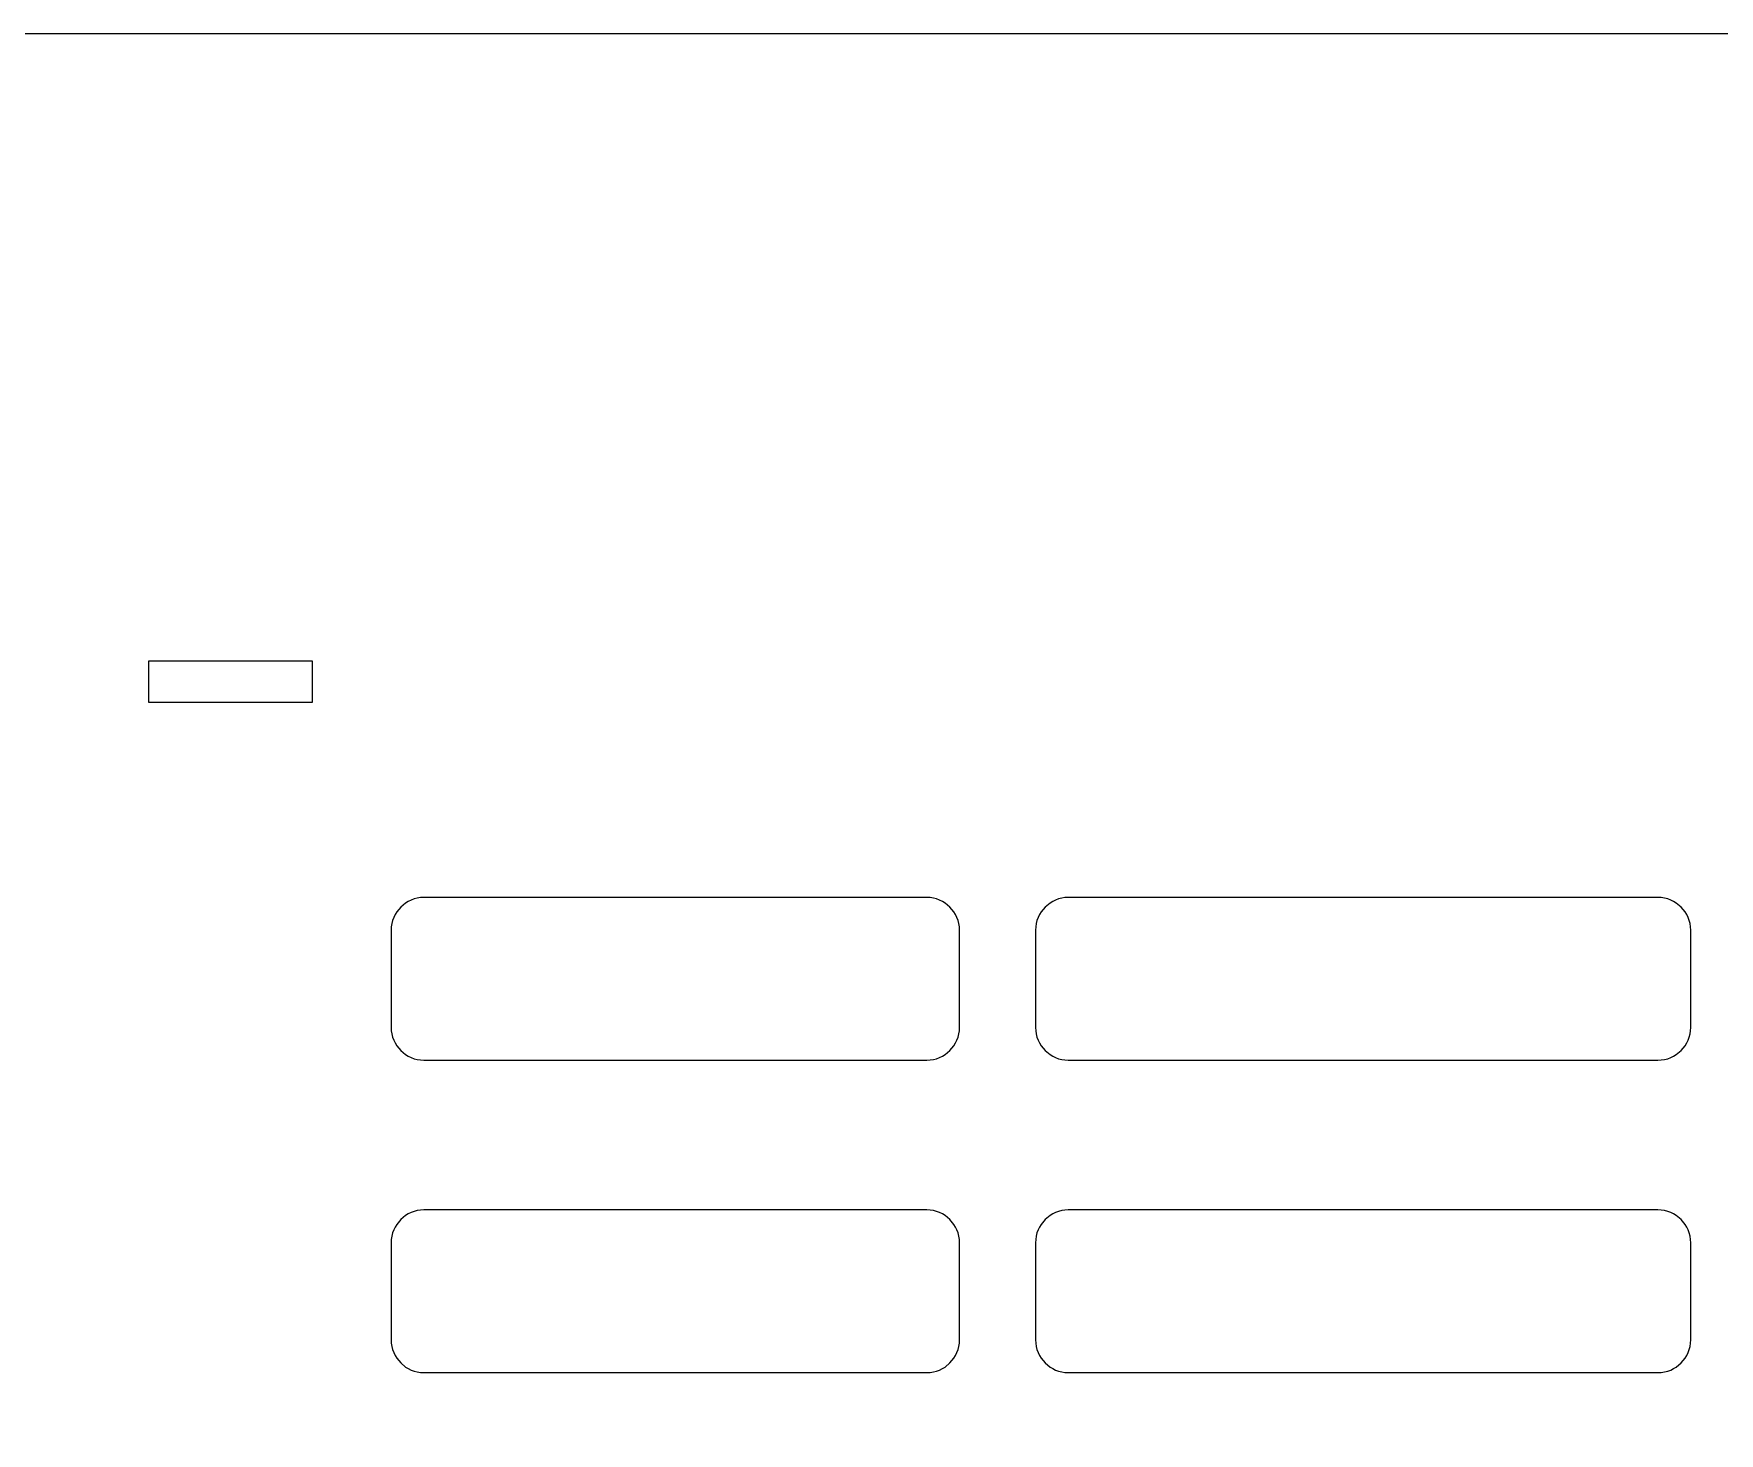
# Model space of a CAD drawing. Header units: millimetres. Extents: x -580 to 580, y -723 to 723.
# Drawn here: x 124.3 to 238, y -387.6 to -293.2 of the extents above; entities that cross this region are included whole.
import ezdxf

# ---------------------------------------------------------------- set-up
doc = ezdxf.new("R2010")
doc.units = ezdxf.units.MM
doc.header["$MEASUREMENT"] = 0
doc.layers.add('Camada 1', color=7, linetype='Continuous')

msp = doc.modelspace()

# ---------------------------------------------------------------- linework, layer by layer
at = {"layer": 'Camada 1', "color": 250, "lineweight": 9}
msp.add_open_spline([(460.6941, -481.9719), (460.6941, -481.9719), (278.4324, -481.9719), (278.4324, -481.9719), (278.4324, -481.9719), (278.4324, -481.9719), (278.4324, -459.8335), (278.4324, -459.8335), (278.4324, -459.8335), (278.4324, -459.8335), (275.6671, -459.8335), (275.6671, -459.8335), (275.6671, -459.8335), (275.6671, -459.8335), (275.6671, -481.9719), (275.6671, -481.9719), (275.6671, -481.9719), (275.6671, -481.9719), (93.405, -481.9719), (93.405, -481.9719), (93.405, -481.9719), (93.405, -481.9719), (92.9798, -481.961), (92.9798, -481.961), (92.9798, -481.961), (92.9798, -481.961), (92.5599, -481.9288), (92.5599, -481.9288), (92.5599, -481.9288), (92.5599, -481.9288), (92.146, -481.8758), (92.146, -481.8758), (92.146, -481.8758), (92.146, -481.8758), (91.7385, -481.8025), (91.7385, -481.8025), (91.7385, -481.8025), (91.7385, -481.8025), (90.945, -481.5971), (90.945, -481.5971), (90.945, -481.5971), (90.945, -481.5971), (90.1838, -481.3172), (90.1838, -481.3172), (90.1838, -481.3172), (90.1838, -481.3172), (89.459, -480.9667), (89.459, -480.9667), (89.459, -480.9667), (89.459, -480.9667), (88.775, -480.55), (88.775, -480.55), (88.775, -480.55), (88.775, -480.55), (88.1358, -480.0713), (88.1358, -480.0713), (88.1358, -480.0713), (88.1358, -480.0713), (87.546, -479.5348), (87.546, -479.5348), (87.546, -479.5348), (87.546, -479.5348), (87.0095, -478.945), (87.0095, -478.945), (87.0095, -478.945), (87.0095, -478.945), (86.5308, -478.3058), (86.5308, -478.3058), (86.5308, -478.3058), (86.5308, -478.3058), (86.1141, -477.6218), (86.1141, -477.6218), (86.1141, -477.6218), (86.1141, -477.6218), (85.7636, -476.897), (85.7636, -476.897), (85.7636, -476.897), (85.7636, -476.897), (85.4836, -476.1358), (85.4836, -476.1358), (85.4836, -476.1358), (85.4836, -476.1358), (85.2783, -475.3423), (85.2783, -475.3423), (85.2783, -475.3423), (85.2783, -475.3423), (85.205, -474.9347), (85.205, -474.9347), (85.205, -474.9347), (85.205, -474.9347), (85.152, -474.5209), (85.152, -474.5209), (85.152, -474.5209), (85.152, -474.5209), (85.1198, -474.101), (85.1198, -474.101), (85.1198, -474.101), (85.1198, -474.101), (85.109, -473.6758), (85.109, -473.6758), (85.109, -473.6758), (85.109, -473.6758), (85.109, -455.8586), (85.109, -455.8586), (85.109, -455.8586), (85.109, -455.8586), (74.1394, -455.8586), (74.1394, -455.8586), (74.1394, -455.8586), (74.1394, -455.8586), (74.1394, -433.7358), (74.1394, -433.7358), (74.1394, -433.7358), (74.1394, -433.7358), (85.109, -433.7358), (85.109, -433.7358), (85.109, -433.7358), (85.109, -433.7358), (85.109, -355.4376), (85.109, -355.4376), (85.109, -355.4376), (85.109, -355.4376), (74.1394, -355.4376), (74.1394, -355.4376), (74.1394, -355.4376), (74.1394, -355.4376), (74.1394, -333.3148), (74.1394, -333.3148), (74.1394, -333.3148), (74.1394, -333.3148), (85.109, -333.3148), (85.109, -333.3148), (85.109, -333.3148), (85.109, -333.3148), (85.109, -301.4978), (85.109, -301.4978), (85.109, -301.4978), (85.109, -301.4978), (85.1198, -301.0725), (85.1198, -301.0725), (85.1198, -301.0725), (85.1198, -301.0725), (85.152, -300.6527), (85.152, -300.6527), (85.152, -300.6527), (85.152, -300.6527), (85.205, -300.2387), (85.205, -300.2387), (85.205, -300.2387), (85.205, -300.2387), (85.2783, -299.8313), (85.2783, -299.8313), (85.2783, -299.8313), (85.2783, -299.8313), (85.4836, -299.0378), (85.4836, -299.0378), (85.4836, -299.0378), (85.4836, -299.0378), (85.7636, -298.2765), (85.7636, -298.2765), (85.7636, -298.2765), (85.7636, -298.2765), (86.1141, -297.5518), (86.1141, -297.5518), (86.1141, -297.5518), (86.1141, -297.5518), (86.5308, -296.8677), (86.5308, -296.8677), (86.5308, -296.8677), (86.5308, -296.8677), (87.0095, -296.2286), (87.0095, -296.2286), (87.0095, -296.2286), (87.0095, -296.2286), (87.546, -295.6386), (87.546, -295.6386), (87.546, -295.6386), (87.546, -295.6386), (88.1358, -295.1023), (88.1358, -295.1023), (88.1358, -295.1023), (88.1358, -295.1023), (88.775, -294.6236), (88.775, -294.6236), (88.775, -294.6236), (88.775, -294.6236), (89.459, -294.2068), (89.459, -294.2068), (89.459, -294.2068), (89.459, -294.2068), (90.1838, -293.8563), (90.1838, -293.8563), (90.1838, -293.8563), (90.1838, -293.8563), (90.945, -293.5763), (90.945, -293.5763), (90.945, -293.5763), (90.945, -293.5763), (91.7385, -293.3711), (91.7385, -293.3711), (91.7385, -293.3711), (91.7385, -293.3711), (92.146, -293.2978), (92.146, -293.2978), (92.146, -293.2978), (92.146, -293.2978), (92.5599, -293.2448), (92.5599, -293.2448), (92.5599, -293.2448), (92.5599, -293.2448), (92.9798, -293.2125), (92.9798, -293.2125), (92.9798, -293.2125), (92.9798, -293.2125), (93.405, -293.2017), (93.405, -293.2017), (93.405, -293.2017), (93.405, -293.2017), (460.6941, -293.2017), (460.6941, -293.2017), (460.6941, -293.2017), (460.6941, -293.2017), (461.1194, -293.2125), (461.1194, -293.2125), (461.1194, -293.2125), (461.1194, -293.2125), (461.5392, -293.2448), (461.5392, -293.2448), (461.5392, -293.2448), (461.5392, -293.2448), (461.9531, -293.2978), (461.9531, -293.2978), (461.9531, -293.2978), (461.9531, -293.2978), (462.3606, -293.3711), (462.3606, -293.3711), (462.3606, -293.3711), (462.3606, -293.3711), (463.154, -293.5763), (463.154, -293.5763), (463.154, -293.5763), (463.154, -293.5763), (463.9153, -293.8563), (463.9153, -293.8563), (463.9153, -293.8563), (463.9153, -293.8563), (464.6401, -294.2068), (464.6401, -294.2068), (464.6401, -294.2068), (464.6401, -294.2068), (465.3242, -294.6236), (465.3242, -294.6236), (465.3242, -294.6236), (465.3242, -294.6236), (465.9633, -295.1023), (465.9633, -295.1023), (465.9633, -295.1023), (465.9633, -295.1023), (466.5532, -295.6386), (466.5532, -295.6386), (466.5532, -295.6386), (466.5532, -295.6386), (467.0896, -296.2286), (467.0896, -296.2286), (467.0896, -296.2286), (467.0896, -296.2286), (467.5684, -296.8677), (467.5684, -296.8677), (467.5684, -296.8677), (467.5684, -296.8677), (467.985, -297.5518), (467.985, -297.5518), (467.985, -297.5518), (467.985, -297.5518), (468.3356, -298.2765), (468.3356, -298.2765), (468.3356, -298.2765), (468.3356, -298.2765), (468.6155, -299.0378), (468.6155, -299.0378), (468.6155, -299.0378), (468.6155, -299.0378), (468.8208, -299.8313), (468.8208, -299.8313), (468.8208, -299.8313), (468.8208, -299.8313), (468.8941, -300.2387), (468.8941, -300.2387), (468.8941, -300.2387), (468.8941, -300.2387), (468.9471, -300.6527), (468.9471, -300.6527), (468.9471, -300.6527), (468.9471, -300.6527), (468.9793, -301.0725), (468.9793, -301.0725), (468.9793, -301.0725), (468.9793, -301.0725), (468.9901, -301.4978), (468.9901, -301.4978), (468.9901, -301.4978), (468.9901, -301.4978), (468.9901, -333.3148), (468.9901, -333.3148), (468.9901, -333.3148), (468.9901, -333.3148), (482.8169, -333.3148), (482.8169, -333.3148), (482.8169, -333.3148), (482.8169, -333.3148), (482.8169, -355.4376), (482.8169, -355.4376), (482.8169, -355.4376), (482.8169, -355.4376), (475.0794, -355.4376), (475.0794, -355.4376), (475.0794, -355.4376), (475.0794, -355.4376), (475.0794, -344.3751), (475.0794, -344.3751), (475.0794, -344.3751), (475.0794, -344.3751), (472.3141, -344.3751), (472.3141, -344.3751), (472.3141, -344.3751), (472.3141, -344.3751), (472.3141, -355.4376), (472.3141, -355.4376), (472.3141, -355.4376), (472.3141, -355.4376), (468.9901, -355.4376), (468.9901, -355.4376), (468.9901, -355.4376), (468.9901, -355.4376), (468.9901, -433.7358), (468.9901, -433.7358), (468.9901, -433.7358), (468.9901, -433.7358), (482.8169, -433.7358), (482.8169, -433.7358), (482.8169, -433.7358), (482.8169, -433.7358), (482.8169, -455.8586), (482.8169, -455.8586), (482.8169, -455.8586), (482.8169, -455.8586), (475.0794, -455.8586), (475.0794, -455.8586), (475.0794, -455.8586), (475.0794, -455.8586), (475.0794, -444.7956), (475.0794, -444.7956), (475.0794, -444.7956), (475.0794, -444.7956), (472.3141, -444.7956), (472.3141, -444.7956), (472.3141, -444.7956), (472.3141, -444.7956), (472.3141, -455.8586), (472.3141, -455.8586), (472.3141, -455.8586), (472.3141, -455.8586), (468.9901, -455.8586), (468.9901, -455.8586), (468.9901, -455.8586), (468.9901, -455.8586), (468.9901, -473.6758), (468.9901, -473.6758), (468.9901, -473.6758), (468.9901, -473.6758), (468.9793, -474.101), (468.9793, -474.101), (468.9793, -474.101), (468.9793, -474.101), (468.9471, -474.5209), (468.9471, -474.5209), (468.9471, -474.5209), (468.9471, -474.5209), (468.8941, -474.9347), (468.8941, -474.9347), (468.8941, -474.9347), (468.8941, -474.9347), (468.8208, -475.3423), (468.8208, -475.3423), (468.8208, -475.3423), (468.8208, -475.3423), (468.6155, -476.1358), (468.6155, -476.1358), (468.6155, -476.1358), (468.6155, -476.1358), (468.3356, -476.897), (468.3356, -476.897), (468.3356, -476.897), (468.3356, -476.897), (467.985, -477.6218), (467.985, -477.6218), (467.985, -477.6218), (467.985, -477.6218), (467.5684, -478.3058), (467.5684, -478.3058), (467.5684, -478.3058), (467.5684, -478.3058), (467.0896, -478.945), (467.0896, -478.945), (467.0896, -478.945), (467.0896, -478.945), (466.5532, -479.5348), (466.5532, -479.5348), (466.5532, -479.5348), (466.5532, -479.5348), (465.9633, -480.0713), (465.9633, -480.0713), (465.9633, -480.0713), (465.9633, -480.0713), (465.3242, -480.55), (465.3242, -480.55), (465.3242, -480.55), (465.3242, -480.55), (464.6401, -480.9667), (464.6401, -480.9667), (464.6401, -480.9667), (464.6401, -480.9667), (463.9153, -481.3172), (463.9153, -481.3172), (463.9153, -481.3172), (463.9153, -481.3172), (463.154, -481.5971), (463.154, -481.5971), (463.154, -481.5971), (463.154, -481.5971), (462.3606, -481.8025), (462.3606, -481.8025), (462.3606, -481.8025), (462.3606, -481.8025), (461.9531, -481.8758), (461.9531, -481.8758), (461.9531, -481.8758), (461.9531, -481.8758), (461.5392, -481.9288), (461.5392, -481.9288), (461.5392, -481.9288), (461.5392, -481.9288), (461.1194, -481.961), (461.1194, -481.961), (461.1194, -481.961), (461.1194, -481.961), (460.6941, -481.9719), (460.6941, -481.9719), (460.6941, -481.9719), (460.6941, -481.9719), (460.6941, -481.9719), (460.6941, -481.9719)], degree=3, knots=[0, 0, 0, 0, 0.00877193, 0.00877193, 0.00877193, 0.00877193, 0.01754386, 0.01754386, 0.01754386, 0.01754386, 0.02631579, 0.02631579, 0.02631579, 0.02631579, 0.03508772, 0.03508772, 0.03508772, 0.03508772, 0.04385965, 0.04385965, 0.04385965, 0.04385965, 0.05263158, 0.05263158, 0.05263158, 0.05263158, 0.06140351, 0.06140351, 0.06140351, 0.06140351, 0.07017544, 0.07017544, 0.07017544, 0.07017544, 0.07894737, 0.07894737, 0.07894737, 0.07894737, 0.0877193, 0.0877193, 0.0877193, 0.0877193, 0.09649123, 0.09649123, 0.09649123, 0.09649123, 0.10526316, 0.10526316, 0.10526316, 0.10526316, 0.11403509, 0.11403509, 0.11403509, 0.11403509, 0.12280702, 0.12280702, 0.12280702, 0.12280702, 0.13157895, 0.13157895, 0.13157895, 0.13157895, 0.14035088, 0.14035088, 0.14035088, 0.14035088, 0.14912281, 0.14912281, 0.14912281, 0.14912281, 0.15789474, 0.15789474, 0.15789474, 0.15789474, 0.16666667, 0.16666667, 0.16666667, 0.16666667, 0.1754386, 0.1754386, 0.1754386, 0.1754386, 0.18421053, 0.18421053, 0.18421053, 0.18421053, 0.19298246, 0.19298246, 0.19298246, 0.19298246, 0.20175439, 0.20175439, 0.20175439, 0.20175439, 0.21052632, 0.21052632, 0.21052632, 0.21052632, 0.21929825, 0.21929825, 0.21929825, 0.21929825, 0.22807018, 0.22807018, 0.22807018, 0.22807018, 0.23684211, 0.23684211, 0.23684211, 0.23684211, 0.24561404, 0.24561404, 0.24561404, 0.24561404, 0.25438596, 0.25438596, 0.25438596, 0.25438596, 0.26315789, 0.26315789, 0.26315789, 0.26315789, 0.27192982, 0.27192982, 0.27192982, 0.27192982, 0.28070175, 0.28070175, 0.28070175, 0.28070175, 0.28947368, 0.28947368, 0.28947368, 0.28947368, 0.29824561, 0.29824561, 0.29824561, 0.29824561, 0.30701754, 0.30701754, 0.30701754, 0.30701754, 0.31578947, 0.31578947, 0.31578947, 0.31578947, 0.3245614, 0.3245614, 0.3245614, 0.3245614, 0.33333333, 0.33333333, 0.33333333, 0.33333333, 0.34210526, 0.34210526, 0.34210526, 0.34210526, 0.35087719, 0.35087719, 0.35087719, 0.35087719, 0.35964912, 0.35964912, 0.35964912, 0.35964912, 0.36842105, 0.36842105, 0.36842105, 0.36842105, 0.37719298, 0.37719298, 0.37719298, 0.37719298, 0.38596491, 0.38596491, 0.38596491, 0.38596491, 0.39473684, 0.39473684, 0.39473684, 0.39473684, 0.40350877, 0.40350877, 0.40350877, 0.40350877, 0.4122807, 0.4122807, 0.4122807, 0.4122807, 0.42105263, 0.42105263, 0.42105263, 0.42105263, 0.42982456, 0.42982456, 0.42982456, 0.42982456, 0.43859649, 0.43859649, 0.43859649, 0.43859649, 0.44736842, 0.44736842, 0.44736842, 0.44736842, 0.45614035, 0.45614035, 0.45614035, 0.45614035, 0.46491228, 0.46491228, 0.46491228, 0.46491228, 0.47368421, 0.47368421, 0.47368421, 0.47368421, 0.48245614, 0.48245614, 0.48245614, 0.48245614, 0.49122807, 0.49122807, 0.49122807, 0.49122807, 0.5, 0.5, 0.5, 0.5, 0.50877193, 0.50877193, 0.50877193, 0.50877193, 0.51754386, 0.51754386, 0.51754386, 0.51754386, 0.52631579, 0.52631579, 0.52631579, 0.52631579, 0.53508772, 0.53508772, 0.53508772, 0.53508772, 0.54385965, 0.54385965, 0.54385965, 0.54385965, 0.55263158, 0.55263158, 0.55263158, 0.55263158, 0.56140351, 0.56140351, 0.56140351, 0.56140351, 0.57017544, 0.57017544, 0.57017544, 0.57017544, 0.57894737, 0.57894737, 0.57894737, 0.57894737, 0.5877193, 0.5877193, 0.5877193, 0.5877193, 0.59649123, 0.59649123, 0.59649123, 0.59649123, 0.60526316, 0.60526316, 0.60526316, 0.60526316, 0.61403509, 0.61403509, 0.61403509, 0.61403509, 0.62280702, 0.62280702, 0.62280702, 0.62280702, 0.63157895, 0.63157895, 0.63157895, 0.63157895, 0.64035088, 0.64035088, 0.64035088, 0.64035088, 0.64912281, 0.64912281, 0.64912281, 0.64912281, 0.65789474, 0.65789474, 0.65789474, 0.65789474, 0.66666667, 0.66666667, 0.66666667, 0.66666667, 0.6754386, 0.6754386, 0.6754386, 0.6754386, 0.68421053, 0.68421053, 0.68421053, 0.68421053, 0.69298246, 0.69298246, 0.69298246, 0.69298246, 0.70175439, 0.70175439, 0.70175439, 0.70175439, 0.71052632, 0.71052632, 0.71052632, 0.71052632, 0.71929825, 0.71929825, 0.71929825, 0.71929825, 0.72807018, 0.72807018, 0.72807018, 0.72807018, 0.73684211, 0.73684211, 0.73684211, 0.73684211, 0.74561404, 0.74561404, 0.74561404, 0.74561404, 0.75438596, 0.75438596, 0.75438596, 0.75438596, 0.76315789, 0.76315789, 0.76315789, 0.76315789, 0.77192982, 0.77192982, 0.77192982, 0.77192982, 0.78070175, 0.78070175, 0.78070175, 0.78070175, 0.78947368, 0.78947368, 0.78947368, 0.78947368, 0.79824561, 0.79824561, 0.79824561, 0.79824561, 0.80701754, 0.80701754, 0.80701754, 0.80701754, 0.81578947, 0.81578947, 0.81578947, 0.81578947, 0.8245614, 0.8245614, 0.8245614, 0.8245614, 0.83333333, 0.83333333, 0.83333333, 0.83333333, 0.84210526, 0.84210526, 0.84210526, 0.84210526, 0.85087719, 0.85087719, 0.85087719, 0.85087719, 0.85964912, 0.85964912, 0.85964912, 0.85964912, 0.86842105, 0.86842105, 0.86842105, 0.86842105, 0.87719298, 0.87719298, 0.87719298, 0.87719298, 0.88596491, 0.88596491, 0.88596491, 0.88596491, 0.89473684, 0.89473684, 0.89473684, 0.89473684, 0.90350877, 0.90350877, 0.90350877, 0.90350877, 0.9122807, 0.9122807, 0.9122807, 0.9122807, 0.92105263, 0.92105263, 0.92105263, 0.92105263, 0.92982456, 0.92982456, 0.92982456, 0.92982456, 0.93859649, 0.93859649, 0.93859649, 0.93859649, 0.94736842, 0.94736842, 0.94736842, 0.94736842, 0.95614035, 0.95614035, 0.95614035, 0.95614035, 0.96491228, 0.96491228, 0.96491228, 0.96491228, 0.97368421, 0.97368421, 0.97368421, 0.97368421, 0.98245614, 0.98245614, 0.98245614, 0.98245614, 1, 1, 1, 1], dxfattribs=at)
at = {"layer": 'Camada 1', "color": 240, "lineweight": 9}
for points, knots in [([(143.1404, -335.5122), (143.1404, -335.5122), (143.1404, -338.2775), (143.1404, -338.2775), (143.1404, -338.2775), (143.1404, -338.2775), (132.079, -338.2775), (132.079, -338.2775), (132.079, -338.2775), (132.079, -338.2775), (132.079, -335.5122), (132.079, -335.5122), (132.079, -335.5122), (132.079, -335.5122), (143.1404, -335.5122), (143.1404, -335.5122), (143.1404, -335.5122), (143.1404, -335.5122), (143.1404, -335.5122), (143.1404, -335.5122)], [0, 0, 0, 0, 0.16666667, 0.16666667, 0.16666667, 0.16666667, 0.33333333, 0.33333333, 0.33333333, 0.33333333, 0.5, 0.5, 0.5, 0.5, 0.66666667, 0.66666667, 0.66666667, 0.66666667, 1, 1, 1, 1]), ([(150.6566, -351.4489), (150.6566, -351.4489), (184.5715, -351.4489), (184.5715, -351.4489), (184.5715, -351.4489), (184.5715, -351.4489), (184.7969, -351.4603), (184.7969, -351.4603), (184.7969, -351.4603), (184.7969, -351.4603), (185.0159, -351.4941), (185.0159, -351.4941), (185.0159, -351.4941), (185.0159, -351.4941), (185.2275, -351.5487), (185.2275, -351.5487), (185.2275, -351.5487), (185.2275, -351.5487), (185.4305, -351.6235), (185.4305, -351.6235), (185.4305, -351.6235), (185.4305, -351.6235), (185.6238, -351.7169), (185.6238, -351.7169), (185.6238, -351.7169), (185.6238, -351.7169), (185.8062, -351.828), (185.8062, -351.828), (185.8062, -351.828), (185.8062, -351.828), (186.1339, -352.0987), (186.1339, -352.0987), (186.1339, -352.0987), (186.1339, -352.0987), (186.4046, -352.4264), (186.4046, -352.4264), (186.4046, -352.4264), (186.4046, -352.4264), (186.5158, -352.6089), (186.5158, -352.6089), (186.5158, -352.6089), (186.5158, -352.6089), (186.6093, -352.8022), (186.6093, -352.8022), (186.6093, -352.8022), (186.6093, -352.8022), (186.6839, -353.0051), (186.6839, -353.0051), (186.6839, -353.0051), (186.6839, -353.0051), (186.7386, -353.2168), (186.7386, -353.2168), (186.7386, -353.2168), (186.7386, -353.2168), (186.7723, -353.4358), (186.7723, -353.4358), (186.7723, -353.4358), (186.7723, -353.4358), (186.7838, -353.6612), (186.7838, -353.6612), (186.7838, -353.6612), (186.7838, -353.6612), (186.7838, -360.2117), (186.7838, -360.2117), (186.7838, -360.2117), (186.7838, -360.2117), (186.7723, -360.4371), (186.7723, -360.4371), (186.7723, -360.4371), (186.7723, -360.4371), (186.7386, -360.6561), (186.7386, -360.6561), (186.7386, -360.6561), (186.7386, -360.6561), (186.6839, -360.8677), (186.6839, -360.8677), (186.6839, -360.8677), (186.6839, -360.8677), (186.6093, -361.0707), (186.6093, -361.0707), (186.6093, -361.0707), (186.6093, -361.0707), (186.5158, -361.264), (186.5158, -361.264), (186.5158, -361.264), (186.5158, -361.264), (186.4046, -361.4464), (186.4046, -361.4464), (186.4046, -361.4464), (186.4046, -361.4464), (186.1339, -361.7742), (186.1339, -361.7742), (186.1339, -361.7742), (186.1339, -361.7742), (185.8062, -362.0449), (185.8062, -362.0449), (185.8062, -362.0449), (185.8062, -362.0449), (185.6238, -362.156), (185.6238, -362.156), (185.6238, -362.156), (185.6238, -362.156), (185.4305, -362.2494), (185.4305, -362.2494), (185.4305, -362.2494), (185.4305, -362.2494), (185.2275, -362.3241), (185.2275, -362.3241), (185.2275, -362.3241), (185.2275, -362.3241), (185.0159, -362.3788), (185.0159, -362.3788), (185.0159, -362.3788), (185.0159, -362.3788), (184.7969, -362.4125), (184.7969, -362.4125), (184.7969, -362.4125), (184.7969, -362.4125), (184.5715, -362.424), (184.5715, -362.424), (184.5715, -362.424), (184.5715, -362.424), (150.6566, -362.424), (150.6566, -362.424), (150.6566, -362.424), (150.6566, -362.424), (150.4313, -362.4125), (150.4313, -362.4125), (150.4313, -362.4125), (150.4313, -362.4125), (150.2123, -362.3788), (150.2123, -362.3788), (150.2123, -362.3788), (150.2123, -362.3788), (150.0007, -362.3241), (150.0007, -362.3241), (150.0007, -362.3241), (150.0007, -362.3241), (149.7977, -362.2494), (149.7977, -362.2494), (149.7977, -362.2494), (149.7977, -362.2494), (149.6044, -362.156), (149.6044, -362.156), (149.6044, -362.156), (149.6044, -362.156), (149.422, -362.0449), (149.422, -362.0449), (149.422, -362.0449), (149.422, -362.0449), (149.0942, -361.7742), (149.0942, -361.7742), (149.0942, -361.7742), (149.0942, -361.7742), (148.8236, -361.4464), (148.8236, -361.4464), (148.8236, -361.4464), (148.8236, -361.4464), (148.7124, -361.264), (148.7124, -361.264), (148.7124, -361.264), (148.7124, -361.264), (148.619, -361.0707), (148.619, -361.0707), (148.619, -361.0707), (148.619, -361.0707), (148.5443, -360.8677), (148.5443, -360.8677), (148.5443, -360.8677), (148.5443, -360.8677), (148.4895, -360.6561), (148.4895, -360.6561), (148.4895, -360.6561), (148.4895, -360.6561), (148.4559, -360.4371), (148.4559, -360.4371), (148.4559, -360.4371), (148.4559, -360.4371), (148.4444, -360.2117), (148.4444, -360.2117), (148.4444, -360.2117), (148.4444, -360.2117), (148.4444, -353.6612), (148.4444, -353.6612), (148.4444, -353.6612), (148.4444, -353.6612), (148.4559, -353.4358), (148.4559, -353.4358), (148.4559, -353.4358), (148.4559, -353.4358), (148.4895, -353.2168), (148.4895, -353.2168), (148.4895, -353.2168), (148.4895, -353.2168), (148.5443, -353.0051), (148.5443, -353.0051), (148.5443, -353.0051), (148.5443, -353.0051), (148.619, -352.8022), (148.619, -352.8022), (148.619, -352.8022), (148.619, -352.8022), (148.7124, -352.6089), (148.7124, -352.6089), (148.7124, -352.6089), (148.7124, -352.6089), (148.8236, -352.4264), (148.8236, -352.4264), (148.8236, -352.4264), (148.8236, -352.4264), (149.0942, -352.0987), (149.0942, -352.0987), (149.0942, -352.0987), (149.0942, -352.0987), (149.422, -351.828), (149.422, -351.828), (149.422, -351.828), (149.422, -351.828), (149.6044, -351.7169), (149.6044, -351.7169), (149.6044, -351.7169), (149.6044, -351.7169), (149.7977, -351.6235), (149.7977, -351.6235), (149.7977, -351.6235), (149.7977, -351.6235), (150.0007, -351.5487), (150.0007, -351.5487), (150.0007, -351.5487), (150.0007, -351.5487), (150.2123, -351.4941), (150.2123, -351.4941), (150.2123, -351.4941), (150.2123, -351.4941), (150.4313, -351.4603), (150.4313, -351.4603), (150.4313, -351.4603), (150.4313, -351.4603), (150.6566, -351.4489), (150.6566, -351.4489), (150.6566, -351.4489), (150.6566, -351.4489), (150.6566, -351.4489), (150.6566, -351.4489)], [0, 0, 0, 0, 0.01612903, 0.01612903, 0.01612903, 0.01612903, 0.03225806, 0.03225806, 0.03225806, 0.03225806, 0.0483871, 0.0483871, 0.0483871, 0.0483871, 0.06451613, 0.06451613, 0.06451613, 0.06451613, 0.08064516, 0.08064516, 0.08064516, 0.08064516, 0.09677419, 0.09677419, 0.09677419, 0.09677419, 0.11290323, 0.11290323, 0.11290323, 0.11290323, 0.12903226, 0.12903226, 0.12903226, 0.12903226, 0.14516129, 0.14516129, 0.14516129, 0.14516129, 0.16129032, 0.16129032, 0.16129032, 0.16129032, 0.17741935, 0.17741935, 0.17741935, 0.17741935, 0.19354839, 0.19354839, 0.19354839, 0.19354839, 0.20967742, 0.20967742, 0.20967742, 0.20967742, 0.22580645, 0.22580645, 0.22580645, 0.22580645, 0.24193548, 0.24193548, 0.24193548, 0.24193548, 0.25806452, 0.25806452, 0.25806452, 0.25806452, 0.27419355, 0.27419355, 0.27419355, 0.27419355, 0.29032258, 0.29032258, 0.29032258, 0.29032258, 0.30645161, 0.30645161, 0.30645161, 0.30645161, 0.32258065, 0.32258065, 0.32258065, 0.32258065, 0.33870968, 0.33870968, 0.33870968, 0.33870968, 0.35483871, 0.35483871, 0.35483871, 0.35483871, 0.37096774, 0.37096774, 0.37096774, 0.37096774, 0.38709677, 0.38709677, 0.38709677, 0.38709677, 0.40322581, 0.40322581, 0.40322581, 0.40322581, 0.41935484, 0.41935484, 0.41935484, 0.41935484, 0.43548387, 0.43548387, 0.43548387, 0.43548387, 0.4516129, 0.4516129, 0.4516129, 0.4516129, 0.46774194, 0.46774194, 0.46774194, 0.46774194, 0.48387097, 0.48387097, 0.48387097, 0.48387097, 0.5, 0.5, 0.5, 0.5, 0.51612903, 0.51612903, 0.51612903, 0.51612903, 0.53225806, 0.53225806, 0.53225806, 0.53225806, 0.5483871, 0.5483871, 0.5483871, 0.5483871, 0.56451613, 0.56451613, 0.56451613, 0.56451613, 0.58064516, 0.58064516, 0.58064516, 0.58064516, 0.59677419, 0.59677419, 0.59677419, 0.59677419, 0.61290323, 0.61290323, 0.61290323, 0.61290323, 0.62903226, 0.62903226, 0.62903226, 0.62903226, 0.64516129, 0.64516129, 0.64516129, 0.64516129, 0.66129032, 0.66129032, 0.66129032, 0.66129032, 0.67741935, 0.67741935, 0.67741935, 0.67741935, 0.69354839, 0.69354839, 0.69354839, 0.69354839, 0.70967742, 0.70967742, 0.70967742, 0.70967742, 0.72580645, 0.72580645, 0.72580645, 0.72580645, 0.74193548, 0.74193548, 0.74193548, 0.74193548, 0.75806452, 0.75806452, 0.75806452, 0.75806452, 0.77419355, 0.77419355, 0.77419355, 0.77419355, 0.79032258, 0.79032258, 0.79032258, 0.79032258, 0.80645161, 0.80645161, 0.80645161, 0.80645161, 0.82258065, 0.82258065, 0.82258065, 0.82258065, 0.83870968, 0.83870968, 0.83870968, 0.83870968, 0.85483871, 0.85483871, 0.85483871, 0.85483871, 0.87096774, 0.87096774, 0.87096774, 0.87096774, 0.88709677, 0.88709677, 0.88709677, 0.88709677, 0.90322581, 0.90322581, 0.90322581, 0.90322581, 0.91935484, 0.91935484, 0.91935484, 0.91935484, 0.93548387, 0.93548387, 0.93548387, 0.93548387, 0.9516129, 0.9516129, 0.9516129, 0.9516129, 0.96774194, 0.96774194, 0.96774194, 0.96774194, 1, 1, 1, 1]), ([(194.118, -351.4489), (194.118, -351.4489), (233.886, -351.4489), (233.886, -351.4489), (233.886, -351.4489), (233.886, -351.4489), (234.1113, -351.4603), (234.1113, -351.4603), (234.1113, -351.4603), (234.1113, -351.4603), (234.3303, -351.4941), (234.3303, -351.4941), (234.3303, -351.4941), (234.3303, -351.4941), (234.5418, -351.5487), (234.5418, -351.5487), (234.5418, -351.5487), (234.5418, -351.5487), (234.7448, -351.6235), (234.7448, -351.6235), (234.7448, -351.6235), (234.7448, -351.6235), (234.938, -351.7169), (234.938, -351.7169), (234.938, -351.7169), (234.938, -351.7169), (235.1204, -351.828), (235.1204, -351.828), (235.1204, -351.828), (235.1204, -351.828), (235.4482, -352.0987), (235.4482, -352.0987), (235.4482, -352.0987), (235.4482, -352.0987), (235.719, -352.4264), (235.719, -352.4264), (235.719, -352.4264), (235.719, -352.4264), (235.8301, -352.6089), (235.8301, -352.6089), (235.8301, -352.6089), (235.8301, -352.6089), (235.9237, -352.8022), (235.9237, -352.8022), (235.9237, -352.8022), (235.9237, -352.8022), (235.9984, -353.0051), (235.9984, -353.0051), (235.9984, -353.0051), (235.9984, -353.0051), (236.0531, -353.2168), (236.0531, -353.2168), (236.0531, -353.2168), (236.0531, -353.2168), (236.0868, -353.4358), (236.0868, -353.4358), (236.0868, -353.4358), (236.0868, -353.4358), (236.0983, -353.6612), (236.0983, -353.6612), (236.0983, -353.6612), (236.0983, -353.6612), (236.0983, -360.2117), (236.0983, -360.2117), (236.0983, -360.2117), (236.0983, -360.2117), (236.0868, -360.4371), (236.0868, -360.4371), (236.0868, -360.4371), (236.0868, -360.4371), (236.0531, -360.6561), (236.0531, -360.6561), (236.0531, -360.6561), (236.0531, -360.6561), (235.9984, -360.8677), (235.9984, -360.8677), (235.9984, -360.8677), (235.9984, -360.8677), (235.9237, -361.0707), (235.9237, -361.0707), (235.9237, -361.0707), (235.9237, -361.0707), (235.8301, -361.264), (235.8301, -361.264), (235.8301, -361.264), (235.8301, -361.264), (235.719, -361.4464), (235.719, -361.4464), (235.719, -361.4464), (235.719, -361.4464), (235.4482, -361.7742), (235.4482, -361.7742), (235.4482, -361.7742), (235.4482, -361.7742), (235.1204, -362.0449), (235.1204, -362.0449), (235.1204, -362.0449), (235.1204, -362.0449), (234.938, -362.156), (234.938, -362.156), (234.938, -362.156), (234.938, -362.156), (234.7448, -362.2494), (234.7448, -362.2494), (234.7448, -362.2494), (234.7448, -362.2494), (234.5418, -362.3241), (234.5418, -362.3241), (234.5418, -362.3241), (234.5418, -362.3241), (234.3303, -362.3788), (234.3303, -362.3788), (234.3303, -362.3788), (234.3303, -362.3788), (234.1113, -362.4125), (234.1113, -362.4125), (234.1113, -362.4125), (234.1113, -362.4125), (233.886, -362.424), (233.886, -362.424), (233.886, -362.424), (233.886, -362.424), (194.118, -362.424), (194.118, -362.424), (194.118, -362.424), (194.118, -362.424), (193.8926, -362.4125), (193.8926, -362.4125), (193.8926, -362.4125), (193.8926, -362.4125), (193.6736, -362.3788), (193.6736, -362.3788), (193.6736, -362.3788), (193.6736, -362.3788), (193.4621, -362.3241), (193.4621, -362.3241), (193.4621, -362.3241), (193.4621, -362.3241), (193.2591, -362.2494), (193.2591, -362.2494), (193.2591, -362.2494), (193.2591, -362.2494), (193.0658, -362.156), (193.0658, -362.156), (193.0658, -362.156), (193.0658, -362.156), (192.8834, -362.0449), (192.8834, -362.0449), (192.8834, -362.0449), (192.8834, -362.0449), (192.5556, -361.7742), (192.5556, -361.7742), (192.5556, -361.7742), (192.5556, -361.7742), (192.285, -361.4464), (192.285, -361.4464), (192.285, -361.4464), (192.285, -361.4464), (192.1738, -361.264), (192.1738, -361.264), (192.1738, -361.264), (192.1738, -361.264), (192.0803, -361.0707), (192.0803, -361.0707), (192.0803, -361.0707), (192.0803, -361.0707), (192.0057, -360.8677), (192.0057, -360.8677), (192.0057, -360.8677), (192.0057, -360.8677), (191.9509, -360.6561), (191.9509, -360.6561), (191.9509, -360.6561), (191.9509, -360.6561), (191.9173, -360.4371), (191.9173, -360.4371), (191.9173, -360.4371), (191.9173, -360.4371), (191.9057, -360.2117), (191.9057, -360.2117), (191.9057, -360.2117), (191.9057, -360.2117), (191.9057, -353.6612), (191.9057, -353.6612), (191.9057, -353.6612), (191.9057, -353.6612), (191.9173, -353.4358), (191.9173, -353.4358), (191.9173, -353.4358), (191.9173, -353.4358), (191.9509, -353.2168), (191.9509, -353.2168), (191.9509, -353.2168), (191.9509, -353.2168), (192.0057, -353.0051), (192.0057, -353.0051), (192.0057, -353.0051), (192.0057, -353.0051), (192.0803, -352.8022), (192.0803, -352.8022), (192.0803, -352.8022), (192.0803, -352.8022), (192.1738, -352.6089), (192.1738, -352.6089), (192.1738, -352.6089), (192.1738, -352.6089), (192.285, -352.4264), (192.285, -352.4264), (192.285, -352.4264), (192.285, -352.4264), (192.5556, -352.0987), (192.5556, -352.0987), (192.5556, -352.0987), (192.5556, -352.0987), (192.8834, -351.828), (192.8834, -351.828), (192.8834, -351.828), (192.8834, -351.828), (193.0658, -351.7169), (193.0658, -351.7169), (193.0658, -351.7169), (193.0658, -351.7169), (193.2591, -351.6235), (193.2591, -351.6235), (193.2591, -351.6235), (193.2591, -351.6235), (193.4621, -351.5487), (193.4621, -351.5487), (193.4621, -351.5487), (193.4621, -351.5487), (193.6736, -351.4941), (193.6736, -351.4941), (193.6736, -351.4941), (193.6736, -351.4941), (193.8926, -351.4603), (193.8926, -351.4603), (193.8926, -351.4603), (193.8926, -351.4603), (194.118, -351.4489), (194.118, -351.4489), (194.118, -351.4489), (194.118, -351.4489), (194.118, -351.4489), (194.118, -351.4489)], [0, 0, 0, 0, 0.01612903, 0.01612903, 0.01612903, 0.01612903, 0.03225806, 0.03225806, 0.03225806, 0.03225806, 0.0483871, 0.0483871, 0.0483871, 0.0483871, 0.06451613, 0.06451613, 0.06451613, 0.06451613, 0.08064516, 0.08064516, 0.08064516, 0.08064516, 0.09677419, 0.09677419, 0.09677419, 0.09677419, 0.11290323, 0.11290323, 0.11290323, 0.11290323, 0.12903226, 0.12903226, 0.12903226, 0.12903226, 0.14516129, 0.14516129, 0.14516129, 0.14516129, 0.16129032, 0.16129032, 0.16129032, 0.16129032, 0.17741935, 0.17741935, 0.17741935, 0.17741935, 0.19354839, 0.19354839, 0.19354839, 0.19354839, 0.20967742, 0.20967742, 0.20967742, 0.20967742, 0.22580645, 0.22580645, 0.22580645, 0.22580645, 0.24193548, 0.24193548, 0.24193548, 0.24193548, 0.25806452, 0.25806452, 0.25806452, 0.25806452, 0.27419355, 0.27419355, 0.27419355, 0.27419355, 0.29032258, 0.29032258, 0.29032258, 0.29032258, 0.30645161, 0.30645161, 0.30645161, 0.30645161, 0.32258065, 0.32258065, 0.32258065, 0.32258065, 0.33870968, 0.33870968, 0.33870968, 0.33870968, 0.35483871, 0.35483871, 0.35483871, 0.35483871, 0.37096774, 0.37096774, 0.37096774, 0.37096774, 0.38709677, 0.38709677, 0.38709677, 0.38709677, 0.40322581, 0.40322581, 0.40322581, 0.40322581, 0.41935484, 0.41935484, 0.41935484, 0.41935484, 0.43548387, 0.43548387, 0.43548387, 0.43548387, 0.4516129, 0.4516129, 0.4516129, 0.4516129, 0.46774194, 0.46774194, 0.46774194, 0.46774194, 0.48387097, 0.48387097, 0.48387097, 0.48387097, 0.5, 0.5, 0.5, 0.5, 0.51612903, 0.51612903, 0.51612903, 0.51612903, 0.53225806, 0.53225806, 0.53225806, 0.53225806, 0.5483871, 0.5483871, 0.5483871, 0.5483871, 0.56451613, 0.56451613, 0.56451613, 0.56451613, 0.58064516, 0.58064516, 0.58064516, 0.58064516, 0.59677419, 0.59677419, 0.59677419, 0.59677419, 0.61290323, 0.61290323, 0.61290323, 0.61290323, 0.62903226, 0.62903226, 0.62903226, 0.62903226, 0.64516129, 0.64516129, 0.64516129, 0.64516129, 0.66129032, 0.66129032, 0.66129032, 0.66129032, 0.67741935, 0.67741935, 0.67741935, 0.67741935, 0.69354839, 0.69354839, 0.69354839, 0.69354839, 0.70967742, 0.70967742, 0.70967742, 0.70967742, 0.72580645, 0.72580645, 0.72580645, 0.72580645, 0.74193548, 0.74193548, 0.74193548, 0.74193548, 0.75806452, 0.75806452, 0.75806452, 0.75806452, 0.77419355, 0.77419355, 0.77419355, 0.77419355, 0.79032258, 0.79032258, 0.79032258, 0.79032258, 0.80645161, 0.80645161, 0.80645161, 0.80645161, 0.82258065, 0.82258065, 0.82258065, 0.82258065, 0.83870968, 0.83870968, 0.83870968, 0.83870968, 0.85483871, 0.85483871, 0.85483871, 0.85483871, 0.87096774, 0.87096774, 0.87096774, 0.87096774, 0.88709677, 0.88709677, 0.88709677, 0.88709677, 0.90322581, 0.90322581, 0.90322581, 0.90322581, 0.91935484, 0.91935484, 0.91935484, 0.91935484, 0.93548387, 0.93548387, 0.93548387, 0.93548387, 0.9516129, 0.9516129, 0.9516129, 0.9516129, 0.96774194, 0.96774194, 0.96774194, 0.96774194, 1, 1, 1, 1]), ([(150.6566, -372.5209), (150.6566, -372.5209), (184.5715, -372.5209), (184.5715, -372.5209), (184.5715, -372.5209), (184.5715, -372.5209), (184.7969, -372.5323), (184.7969, -372.5323), (184.7969, -372.5323), (184.7969, -372.5323), (185.0159, -372.566), (185.0159, -372.566), (185.0159, -372.566), (185.0159, -372.566), (185.2275, -372.6207), (185.2275, -372.6207), (185.2275, -372.6207), (185.2275, -372.6207), (185.4305, -372.6955), (185.4305, -372.6955), (185.4305, -372.6955), (185.4305, -372.6955), (185.6238, -372.7889), (185.6238, -372.7889), (185.6238, -372.7889), (185.6238, -372.7889), (185.8062, -372.9), (185.8062, -372.9), (185.8062, -372.9), (185.8062, -372.9), (186.1339, -373.1706), (186.1339, -373.1706), (186.1339, -373.1706), (186.1339, -373.1706), (186.4046, -373.4983), (186.4046, -373.4983), (186.4046, -373.4983), (186.4046, -373.4983), (186.5158, -373.6808), (186.5158, -373.6808), (186.5158, -373.6808), (186.5158, -373.6808), (186.6093, -373.874), (186.6093, -373.874), (186.6093, -373.874), (186.6093, -373.874), (186.6839, -374.0771), (186.6839, -374.0771), (186.6839, -374.0771), (186.6839, -374.0771), (186.7386, -374.2888), (186.7386, -374.2888), (186.7386, -374.2888), (186.7386, -374.2888), (186.7723, -374.5078), (186.7723, -374.5078), (186.7723, -374.5078), (186.7723, -374.5078), (186.7838, -374.7332), (186.7838, -374.7332), (186.7838, -374.7332), (186.7838, -374.7332), (186.7838, -381.2837), (186.7838, -381.2837), (186.7838, -381.2837), (186.7838, -381.2837), (186.7723, -381.5091), (186.7723, -381.5091), (186.7723, -381.5091), (186.7723, -381.5091), (186.7386, -381.728), (186.7386, -381.728), (186.7386, -381.728), (186.7386, -381.728), (186.6839, -381.9397), (186.6839, -381.9397), (186.6839, -381.9397), (186.6839, -381.9397), (186.6093, -382.1427), (186.6093, -382.1427), (186.6093, -382.1427), (186.6093, -382.1427), (186.5158, -382.3358), (186.5158, -382.3358), (186.5158, -382.3358), (186.5158, -382.3358), (186.4046, -382.5184), (186.4046, -382.5184), (186.4046, -382.5184), (186.4046, -382.5184), (186.1339, -382.8461), (186.1339, -382.8461), (186.1339, -382.8461), (186.1339, -382.8461), (185.8062, -383.1169), (185.8062, -383.1169), (185.8062, -383.1169), (185.8062, -383.1169), (185.6238, -383.2279), (185.6238, -383.2279), (185.6238, -383.2279), (185.6238, -383.2279), (185.4305, -383.3214), (185.4305, -383.3214), (185.4305, -383.3214), (185.4305, -383.3214), (185.2275, -383.3961), (185.2275, -383.3961), (185.2275, -383.3961), (185.2275, -383.3961), (185.0159, -383.4508), (185.0159, -383.4508), (185.0159, -383.4508), (185.0159, -383.4508), (184.7969, -383.4845), (184.7969, -383.4845), (184.7969, -383.4845), (184.7969, -383.4845), (184.5715, -383.496), (184.5715, -383.496), (184.5715, -383.496), (184.5715, -383.496), (150.6566, -383.496), (150.6566, -383.496), (150.6566, -383.496), (150.6566, -383.496), (150.4313, -383.4845), (150.4313, -383.4845), (150.4313, -383.4845), (150.4313, -383.4845), (150.2123, -383.4508), (150.2123, -383.4508), (150.2123, -383.4508), (150.2123, -383.4508), (150.0007, -383.3961), (150.0007, -383.3961), (150.0007, -383.3961), (150.0007, -383.3961), (149.7977, -383.3214), (149.7977, -383.3214), (149.7977, -383.3214), (149.7977, -383.3214), (149.6044, -383.2279), (149.6044, -383.2279), (149.6044, -383.2279), (149.6044, -383.2279), (149.422, -383.1169), (149.422, -383.1169), (149.422, -383.1169), (149.422, -383.1169), (149.0942, -382.8461), (149.0942, -382.8461), (149.0942, -382.8461), (149.0942, -382.8461), (148.8236, -382.5184), (148.8236, -382.5184), (148.8236, -382.5184), (148.8236, -382.5184), (148.7124, -382.3358), (148.7124, -382.3358), (148.7124, -382.3358), (148.7124, -382.3358), (148.619, -382.1427), (148.619, -382.1427), (148.619, -382.1427), (148.619, -382.1427), (148.5443, -381.9397), (148.5443, -381.9397), (148.5443, -381.9397), (148.5443, -381.9397), (148.4895, -381.728), (148.4895, -381.728), (148.4895, -381.728), (148.4895, -381.728), (148.4559, -381.5091), (148.4559, -381.5091), (148.4559, -381.5091), (148.4559, -381.5091), (148.4444, -381.2837), (148.4444, -381.2837), (148.4444, -381.2837), (148.4444, -381.2837), (148.4444, -374.7332), (148.4444, -374.7332), (148.4444, -374.7332), (148.4444, -374.7332), (148.4559, -374.5078), (148.4559, -374.5078), (148.4559, -374.5078), (148.4559, -374.5078), (148.4895, -374.2888), (148.4895, -374.2888), (148.4895, -374.2888), (148.4895, -374.2888), (148.5443, -374.0771), (148.5443, -374.0771), (148.5443, -374.0771), (148.5443, -374.0771), (148.619, -373.874), (148.619, -373.874), (148.619, -373.874), (148.619, -373.874), (148.7124, -373.6808), (148.7124, -373.6808), (148.7124, -373.6808), (148.7124, -373.6808), (148.8236, -373.4983), (148.8236, -373.4983), (148.8236, -373.4983), (148.8236, -373.4983), (149.0942, -373.1706), (149.0942, -373.1706), (149.0942, -373.1706), (149.0942, -373.1706), (149.422, -372.9), (149.422, -372.9), (149.422, -372.9), (149.422, -372.9), (149.6044, -372.7889), (149.6044, -372.7889), (149.6044, -372.7889), (149.6044, -372.7889), (149.7977, -372.6955), (149.7977, -372.6955), (149.7977, -372.6955), (149.7977, -372.6955), (150.0007, -372.6207), (150.0007, -372.6207), (150.0007, -372.6207), (150.0007, -372.6207), (150.2123, -372.566), (150.2123, -372.566), (150.2123, -372.566), (150.2123, -372.566), (150.4313, -372.5323), (150.4313, -372.5323), (150.4313, -372.5323), (150.4313, -372.5323), (150.6566, -372.5209), (150.6566, -372.5209), (150.6566, -372.5209), (150.6566, -372.5209), (150.6566, -372.5209), (150.6566, -372.5209)], [0, 0, 0, 0, 0.01612903, 0.01612903, 0.01612903, 0.01612903, 0.03225806, 0.03225806, 0.03225806, 0.03225806, 0.0483871, 0.0483871, 0.0483871, 0.0483871, 0.06451613, 0.06451613, 0.06451613, 0.06451613, 0.08064516, 0.08064516, 0.08064516, 0.08064516, 0.09677419, 0.09677419, 0.09677419, 0.09677419, 0.11290323, 0.11290323, 0.11290323, 0.11290323, 0.12903226, 0.12903226, 0.12903226, 0.12903226, 0.14516129, 0.14516129, 0.14516129, 0.14516129, 0.16129032, 0.16129032, 0.16129032, 0.16129032, 0.17741935, 0.17741935, 0.17741935, 0.17741935, 0.19354839, 0.19354839, 0.19354839, 0.19354839, 0.20967742, 0.20967742, 0.20967742, 0.20967742, 0.22580645, 0.22580645, 0.22580645, 0.22580645, 0.24193548, 0.24193548, 0.24193548, 0.24193548, 0.25806452, 0.25806452, 0.25806452, 0.25806452, 0.27419355, 0.27419355, 0.27419355, 0.27419355, 0.29032258, 0.29032258, 0.29032258, 0.29032258, 0.30645161, 0.30645161, 0.30645161, 0.30645161, 0.32258065, 0.32258065, 0.32258065, 0.32258065, 0.33870968, 0.33870968, 0.33870968, 0.33870968, 0.35483871, 0.35483871, 0.35483871, 0.35483871, 0.37096774, 0.37096774, 0.37096774, 0.37096774, 0.38709677, 0.38709677, 0.38709677, 0.38709677, 0.40322581, 0.40322581, 0.40322581, 0.40322581, 0.41935484, 0.41935484, 0.41935484, 0.41935484, 0.43548387, 0.43548387, 0.43548387, 0.43548387, 0.4516129, 0.4516129, 0.4516129, 0.4516129, 0.46774194, 0.46774194, 0.46774194, 0.46774194, 0.48387097, 0.48387097, 0.48387097, 0.48387097, 0.5, 0.5, 0.5, 0.5, 0.51612903, 0.51612903, 0.51612903, 0.51612903, 0.53225806, 0.53225806, 0.53225806, 0.53225806, 0.5483871, 0.5483871, 0.5483871, 0.5483871, 0.56451613, 0.56451613, 0.56451613, 0.56451613, 0.58064516, 0.58064516, 0.58064516, 0.58064516, 0.59677419, 0.59677419, 0.59677419, 0.59677419, 0.61290323, 0.61290323, 0.61290323, 0.61290323, 0.62903226, 0.62903226, 0.62903226, 0.62903226, 0.64516129, 0.64516129, 0.64516129, 0.64516129, 0.66129032, 0.66129032, 0.66129032, 0.66129032, 0.67741935, 0.67741935, 0.67741935, 0.67741935, 0.69354839, 0.69354839, 0.69354839, 0.69354839, 0.70967742, 0.70967742, 0.70967742, 0.70967742, 0.72580645, 0.72580645, 0.72580645, 0.72580645, 0.74193548, 0.74193548, 0.74193548, 0.74193548, 0.75806452, 0.75806452, 0.75806452, 0.75806452, 0.77419355, 0.77419355, 0.77419355, 0.77419355, 0.79032258, 0.79032258, 0.79032258, 0.79032258, 0.80645161, 0.80645161, 0.80645161, 0.80645161, 0.82258065, 0.82258065, 0.82258065, 0.82258065, 0.83870968, 0.83870968, 0.83870968, 0.83870968, 0.85483871, 0.85483871, 0.85483871, 0.85483871, 0.87096774, 0.87096774, 0.87096774, 0.87096774, 0.88709677, 0.88709677, 0.88709677, 0.88709677, 0.90322581, 0.90322581, 0.90322581, 0.90322581, 0.91935484, 0.91935484, 0.91935484, 0.91935484, 0.93548387, 0.93548387, 0.93548387, 0.93548387, 0.9516129, 0.9516129, 0.9516129, 0.9516129, 0.96774194, 0.96774194, 0.96774194, 0.96774194, 1, 1, 1, 1]), ([(194.118, -372.5209), (194.118, -372.5209), (233.886, -372.5209), (233.886, -372.5209), (233.886, -372.5209), (233.886, -372.5209), (234.1113, -372.5323), (234.1113, -372.5323), (234.1113, -372.5323), (234.1113, -372.5323), (234.3303, -372.566), (234.3303, -372.566), (234.3303, -372.566), (234.3303, -372.566), (234.5418, -372.6207), (234.5418, -372.6207), (234.5418, -372.6207), (234.5418, -372.6207), (234.7448, -372.6955), (234.7448, -372.6955), (234.7448, -372.6955), (234.7448, -372.6955), (234.938, -372.7889), (234.938, -372.7889), (234.938, -372.7889), (234.938, -372.7889), (235.1204, -372.9), (235.1204, -372.9), (235.1204, -372.9), (235.1204, -372.9), (235.4482, -373.1706), (235.4482, -373.1706), (235.4482, -373.1706), (235.4482, -373.1706), (235.719, -373.4983), (235.719, -373.4983), (235.719, -373.4983), (235.719, -373.4983), (235.8301, -373.6808), (235.8301, -373.6808), (235.8301, -373.6808), (235.8301, -373.6808), (235.9237, -373.874), (235.9237, -373.874), (235.9237, -373.874), (235.9237, -373.874), (235.9984, -374.0771), (235.9984, -374.0771), (235.9984, -374.0771), (235.9984, -374.0771), (236.0531, -374.2888), (236.0531, -374.2888), (236.0531, -374.2888), (236.0531, -374.2888), (236.0868, -374.5078), (236.0868, -374.5078), (236.0868, -374.5078), (236.0868, -374.5078), (236.0983, -374.7332), (236.0983, -374.7332), (236.0983, -374.7332), (236.0983, -374.7332), (236.0983, -381.2837), (236.0983, -381.2837), (236.0983, -381.2837), (236.0983, -381.2837), (236.0868, -381.5091), (236.0868, -381.5091), (236.0868, -381.5091), (236.0868, -381.5091), (236.0531, -381.728), (236.0531, -381.728), (236.0531, -381.728), (236.0531, -381.728), (235.9984, -381.9397), (235.9984, -381.9397), (235.9984, -381.9397), (235.9984, -381.9397), (235.9237, -382.1427), (235.9237, -382.1427), (235.9237, -382.1427), (235.9237, -382.1427), (235.8301, -382.3358), (235.8301, -382.3358), (235.8301, -382.3358), (235.8301, -382.3358), (235.719, -382.5184), (235.719, -382.5184), (235.719, -382.5184), (235.719, -382.5184), (235.4482, -382.8461), (235.4482, -382.8461), (235.4482, -382.8461), (235.4482, -382.8461), (235.1204, -383.1169), (235.1204, -383.1169), (235.1204, -383.1169), (235.1204, -383.1169), (234.938, -383.2279), (234.938, -383.2279), (234.938, -383.2279), (234.938, -383.2279), (234.7448, -383.3214), (234.7448, -383.3214), (234.7448, -383.3214), (234.7448, -383.3214), (234.5418, -383.3961), (234.5418, -383.3961), (234.5418, -383.3961), (234.5418, -383.3961), (234.3303, -383.4508), (234.3303, -383.4508), (234.3303, -383.4508), (234.3303, -383.4508), (234.1113, -383.4845), (234.1113, -383.4845), (234.1113, -383.4845), (234.1113, -383.4845), (233.886, -383.496), (233.886, -383.496), (233.886, -383.496), (233.886, -383.496), (194.118, -383.496), (194.118, -383.496), (194.118, -383.496), (194.118, -383.496), (193.8926, -383.4845), (193.8926, -383.4845), (193.8926, -383.4845), (193.8926, -383.4845), (193.6736, -383.4508), (193.6736, -383.4508), (193.6736, -383.4508), (193.6736, -383.4508), (193.4621, -383.3961), (193.4621, -383.3961), (193.4621, -383.3961), (193.4621, -383.3961), (193.2591, -383.3214), (193.2591, -383.3214), (193.2591, -383.3214), (193.2591, -383.3214), (193.0658, -383.2279), (193.0658, -383.2279), (193.0658, -383.2279), (193.0658, -383.2279), (192.8834, -383.1169), (192.8834, -383.1169), (192.8834, -383.1169), (192.8834, -383.1169), (192.5556, -382.8461), (192.5556, -382.8461), (192.5556, -382.8461), (192.5556, -382.8461), (192.285, -382.5184), (192.285, -382.5184), (192.285, -382.5184), (192.285, -382.5184), (192.1738, -382.3358), (192.1738, -382.3358), (192.1738, -382.3358), (192.1738, -382.3358), (192.0803, -382.1427), (192.0803, -382.1427), (192.0803, -382.1427), (192.0803, -382.1427), (192.0057, -381.9397), (192.0057, -381.9397), (192.0057, -381.9397), (192.0057, -381.9397), (191.9509, -381.728), (191.9509, -381.728), (191.9509, -381.728), (191.9509, -381.728), (191.9173, -381.5091), (191.9173, -381.5091), (191.9173, -381.5091), (191.9173, -381.5091), (191.9057, -381.2837), (191.9057, -381.2837), (191.9057, -381.2837), (191.9057, -381.2837), (191.9057, -374.7332), (191.9057, -374.7332), (191.9057, -374.7332), (191.9057, -374.7332), (191.9173, -374.5078), (191.9173, -374.5078), (191.9173, -374.5078), (191.9173, -374.5078), (191.9509, -374.2888), (191.9509, -374.2888), (191.9509, -374.2888), (191.9509, -374.2888), (192.0057, -374.0771), (192.0057, -374.0771), (192.0057, -374.0771), (192.0057, -374.0771), (192.0803, -373.874), (192.0803, -373.874), (192.0803, -373.874), (192.0803, -373.874), (192.1738, -373.6808), (192.1738, -373.6808), (192.1738, -373.6808), (192.1738, -373.6808), (192.285, -373.4983), (192.285, -373.4983), (192.285, -373.4983), (192.285, -373.4983), (192.5556, -373.1706), (192.5556, -373.1706), (192.5556, -373.1706), (192.5556, -373.1706), (192.8834, -372.9), (192.8834, -372.9), (192.8834, -372.9), (192.8834, -372.9), (193.0658, -372.7889), (193.0658, -372.7889), (193.0658, -372.7889), (193.0658, -372.7889), (193.2591, -372.6955), (193.2591, -372.6955), (193.2591, -372.6955), (193.2591, -372.6955), (193.4621, -372.6207), (193.4621, -372.6207), (193.4621, -372.6207), (193.4621, -372.6207), (193.6736, -372.566), (193.6736, -372.566), (193.6736, -372.566), (193.6736, -372.566), (193.8926, -372.5323), (193.8926, -372.5323), (193.8926, -372.5323), (193.8926, -372.5323), (194.118, -372.5209), (194.118, -372.5209), (194.118, -372.5209), (194.118, -372.5209), (194.118, -372.5209), (194.118, -372.5209)], [0, 0, 0, 0, 0.01612903, 0.01612903, 0.01612903, 0.01612903, 0.03225806, 0.03225806, 0.03225806, 0.03225806, 0.0483871, 0.0483871, 0.0483871, 0.0483871, 0.06451613, 0.06451613, 0.06451613, 0.06451613, 0.08064516, 0.08064516, 0.08064516, 0.08064516, 0.09677419, 0.09677419, 0.09677419, 0.09677419, 0.11290323, 0.11290323, 0.11290323, 0.11290323, 0.12903226, 0.12903226, 0.12903226, 0.12903226, 0.14516129, 0.14516129, 0.14516129, 0.14516129, 0.16129032, 0.16129032, 0.16129032, 0.16129032, 0.17741935, 0.17741935, 0.17741935, 0.17741935, 0.19354839, 0.19354839, 0.19354839, 0.19354839, 0.20967742, 0.20967742, 0.20967742, 0.20967742, 0.22580645, 0.22580645, 0.22580645, 0.22580645, 0.24193548, 0.24193548, 0.24193548, 0.24193548, 0.25806452, 0.25806452, 0.25806452, 0.25806452, 0.27419355, 0.27419355, 0.27419355, 0.27419355, 0.29032258, 0.29032258, 0.29032258, 0.29032258, 0.30645161, 0.30645161, 0.30645161, 0.30645161, 0.32258065, 0.32258065, 0.32258065, 0.32258065, 0.33870968, 0.33870968, 0.33870968, 0.33870968, 0.35483871, 0.35483871, 0.35483871, 0.35483871, 0.37096774, 0.37096774, 0.37096774, 0.37096774, 0.38709677, 0.38709677, 0.38709677, 0.38709677, 0.40322581, 0.40322581, 0.40322581, 0.40322581, 0.41935484, 0.41935484, 0.41935484, 0.41935484, 0.43548387, 0.43548387, 0.43548387, 0.43548387, 0.4516129, 0.4516129, 0.4516129, 0.4516129, 0.46774194, 0.46774194, 0.46774194, 0.46774194, 0.48387097, 0.48387097, 0.48387097, 0.48387097, 0.5, 0.5, 0.5, 0.5, 0.51612903, 0.51612903, 0.51612903, 0.51612903, 0.53225806, 0.53225806, 0.53225806, 0.53225806, 0.5483871, 0.5483871, 0.5483871, 0.5483871, 0.56451613, 0.56451613, 0.56451613, 0.56451613, 0.58064516, 0.58064516, 0.58064516, 0.58064516, 0.59677419, 0.59677419, 0.59677419, 0.59677419, 0.61290323, 0.61290323, 0.61290323, 0.61290323, 0.62903226, 0.62903226, 0.62903226, 0.62903226, 0.64516129, 0.64516129, 0.64516129, 0.64516129, 0.66129032, 0.66129032, 0.66129032, 0.66129032, 0.67741935, 0.67741935, 0.67741935, 0.67741935, 0.69354839, 0.69354839, 0.69354839, 0.69354839, 0.70967742, 0.70967742, 0.70967742, 0.70967742, 0.72580645, 0.72580645, 0.72580645, 0.72580645, 0.74193548, 0.74193548, 0.74193548, 0.74193548, 0.75806452, 0.75806452, 0.75806452, 0.75806452, 0.77419355, 0.77419355, 0.77419355, 0.77419355, 0.79032258, 0.79032258, 0.79032258, 0.79032258, 0.80645161, 0.80645161, 0.80645161, 0.80645161, 0.82258065, 0.82258065, 0.82258065, 0.82258065, 0.83870968, 0.83870968, 0.83870968, 0.83870968, 0.85483871, 0.85483871, 0.85483871, 0.85483871, 0.87096774, 0.87096774, 0.87096774, 0.87096774, 0.88709677, 0.88709677, 0.88709677, 0.88709677, 0.90322581, 0.90322581, 0.90322581, 0.90322581, 0.91935484, 0.91935484, 0.91935484, 0.91935484, 0.93548387, 0.93548387, 0.93548387, 0.93548387, 0.9516129, 0.9516129, 0.9516129, 0.9516129, 0.96774194, 0.96774194, 0.96774194, 0.96774194, 1, 1, 1, 1])]:
    msp.add_open_spline(points, degree=3, knots=knots, dxfattribs=at)

doc.saveas('drawing.dxf')
